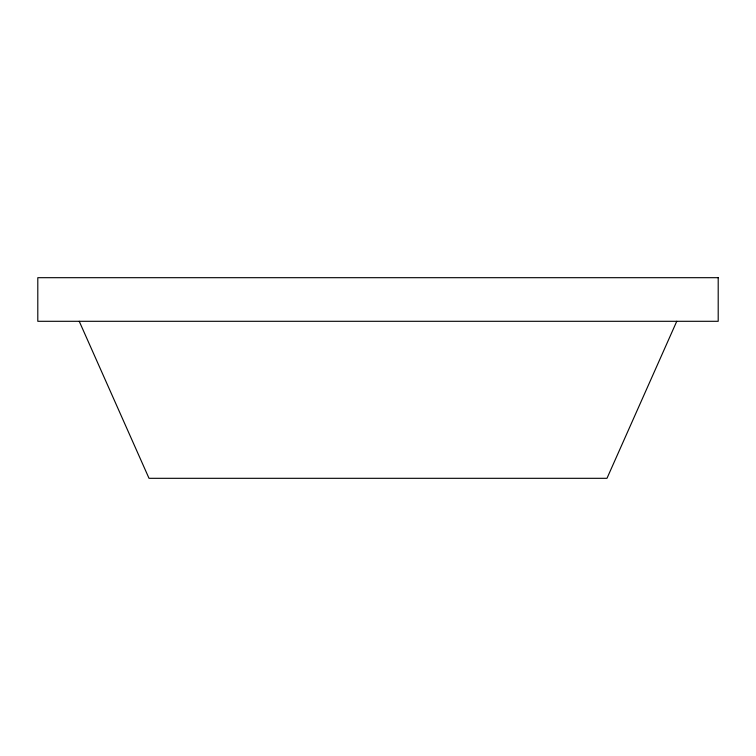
<?xml version="1.0" encoding="UTF-8"?>
<svg xmlns="http://www.w3.org/2000/svg" width="756" height="756" viewBox="0 0 756 756"><rect width="100%" height="100%" fill="white"/><g stroke="black" fill="none" stroke-linecap="round" stroke-linejoin="round"><path stroke-width="1.13" d="M676.762 321.3L606.983 478.312L149.017 478.312L79.238 321.3M718.2 277.688L37.8 277.688L37.8 321.3L718.2 321.3L718.2 277.688"/></g></svg>
